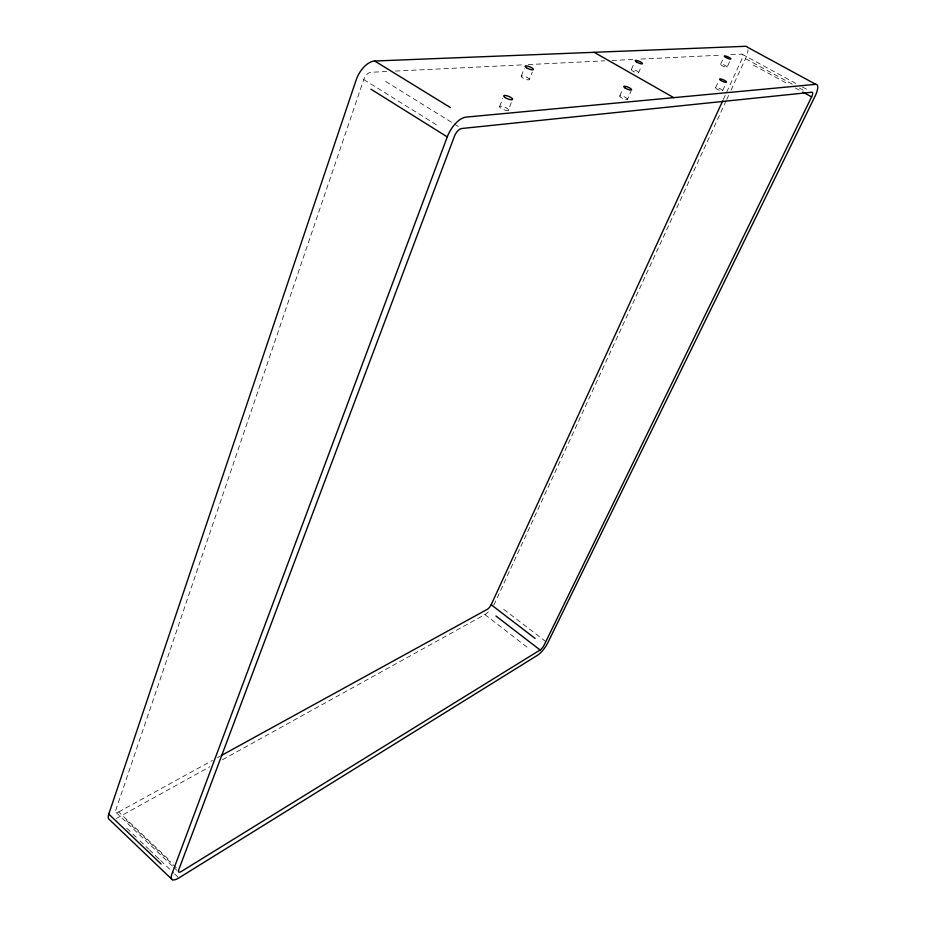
<?xml version="1.0" encoding="UTF-8"?>
<svg xmlns="http://www.w3.org/2000/svg" width="926" height="926" viewBox="0 0 926 926"><rect width="100%" height="100%" fill="white"/><g stroke="black" fill="none" stroke-linecap="round" stroke-linejoin="round"><path stroke-width="0.69" stroke-dasharray="4.63 3.47" d="M386.721 71.499L370.84 72.286A7.674 4.179 -60.4 0 0 363.756 79.532L115.738 810.262A6.088 2.338 -46.5 0 0 118.667 811.952L170.697 861.377M499.67 106.374L502.783 98.33M521.315 76.094L524.266 68.547M508.293 110.263A4.769 1.366 22 0 0 502.76 106.467A4.769 1.366 22 0 0 500.873 108.238A4.769 1.366 22 0 0 508.293 110.263L511.43 102.219M529.325 79.682A4.422 1.181 22.2 0 0 524.151 76.233A4.422 1.181 22.2 0 0 522.495 77.749A4.422 1.181 22.2 0 0 529.325 79.682L532.288 72.147M619.76 95.968L622.804 88.803M631.416 69.531L634.148 63.095M638.616 72.737A3.947 0.949 23.1 0 0 633.743 69.67A3.947 0.949 23.1 0 0 632.678 71.001A3.947 0.949 23.1 0 0 638.616 72.737L641.371 66.302M627.446 99.418A4.225 1.076 23.1 0 0 622.26 96.072A4.225 1.076 23.1 0 0 621.091 97.6A4.225 1.076 23.1 0 0 627.446 99.418L631.023 91.061M720.602 64.218L723.252 58.384M715.636 87.669L718.437 81.511M727.142 67.123A3.577 0.776 23.7 0 0 722.558 64.357A3.577 0.776 23.7 0 0 721.921 65.538A3.577 0.776 23.7 0 0 727.142 67.123L729.804 61.29M722.581 90.76A3.808 0.868 23.8 0 0 717.719 87.773A3.808 0.868 23.8 0 0 717.025 89.116A3.808 0.868 23.8 0 0 722.581 90.76L725.405 84.613M723.275 99.591L741.981 58.859A5.463 1.945 -60.8 0 0 741.992 54.113L728.993 54.75M726.158 100.714L494.993 602.641A11.251 3.554 -52.8 0 1 493.118 606.009M726.771 99.406L728.588 95.459M731.008 90.204L745.523 58.662A14.203 5.047 -60.8 0 0 747.942 49.842M116.468 818.422L209.832 766.751M222.448 759.771L484.888 614.563A11.251 3.554 -52.8 0 0 490.421 609.655M118.667 811.952L212.413 760.431M217.483 757.642L220.006 756.253M395.39 71.082L522.472 64.855M528.248 64.577L604.794 60.827M612.017 60.479L633.673 59.414M640.896 59.067L721.771 55.109M741.992 54.113L797.703 84.474M802.379 86.963L808.722 90.412M745.523 58.662L793.142 84.648M799.404 88.063L803.166 90.111M753.394 65.098L788.836 84.451M795.121 87.889L802.171 91.743M385.598 81.419L461.657 128.517M363.756 79.532L438.993 126.422M503.651 609.285L546.572 642.169M484.888 614.563L528.642 648.374M126.017 820.042L178.637 870.046M116.028 812.449L172.815 866.447M173.81 867.396L176.797 870.243M126.677 828.145L131.828 833.053M132.846 834.025L137.129 838.099M140.081 840.912L148.611 849.049M149.422 849.825L155.684 855.798M155.927 856.029L160.105 860.011M160.649 860.52L173.683 872.952M174.725 873.947L178.903 877.929"/><path stroke-width="1.39" d="M172.271 879.688L109.569 819.73A15.835 6.077 -46.5 0 1 108.77 814.081L356.163 79.949A19.955 10.857 -60.4 0 1 374.683 61.012L745.569 46.3A14.203 5.047 -60.8 0 1 747.294 47.11L815.76 84.335A14.503 4.526 -59.9 0 1 814.926 96.535L547.694 643.026A11.436 3.16 -53 0 1 537.543 655.249L178.903 877.929A16.193 5.475 -47.5 0 1 171.819 874.237L447.27 136.886A20.569 9.931 -59.4 0 1 465.952 117.127L815.76 84.335M221.279 755.558L487.296 609.32A4.329 1.366 -52.8 0 0 491.185 604.724L722.697 100.853M811.616 96.894L544.025 645.295A4.398 1.215 -53 0 1 540.101 650.006L181.334 871.482A6.227 2.107 -47.5 0 1 178.637 870.046L454.504 136.087A7.906 3.82 -59.4 0 1 461.657 128.517L811.917 92.218A5.579 1.736 -59.9 0 1 811.616 96.894L802.749 92.056M594.145 52.307L673.746 97.647M374.683 61.012L450.36 107.532M370.967 89.197L447.27 136.886M491.185 604.724L535.089 638.431M495.966 616.01L540.101 650.006M108.77 814.081L161.101 864.016M725.637 57.354A3.588 0.752 23.7 0 0 730.869 58.951A3.588 0.752 23.7 0 0 726.262 56.197A3.588 0.752 23.7 0 0 725.637 57.354M720.96 80.481A3.808 0.857 23.8 0 0 726.528 82.148A3.808 0.857 23.8 0 0 721.643 79.173A3.808 0.857 23.8 0 0 720.96 80.481M636.532 61.973A3.959 0.926 23.1 0 0 642.47 63.732A3.959 0.926 23.1 0 0 637.574 60.676A3.959 0.926 23.1 0 0 636.532 61.973M625.166 88.028A4.236 1.053 23.1 0 0 631.532 89.868A4.236 1.053 23.1 0 0 626.323 86.535A4.236 1.053 23.1 0 0 625.166 88.028M526.431 67.679A4.433 1.157 22.2 0 0 533.283 69.635A4.433 1.157 22.2 0 0 528.075 66.197A4.433 1.157 22.2 0 0 526.431 67.679M505.04 97.485A4.78 1.343 22 0 0 512.472 99.533A4.78 1.343 22 0 0 506.916 95.76A4.78 1.343 22 0 0 505.04 97.485"/></g></svg>
